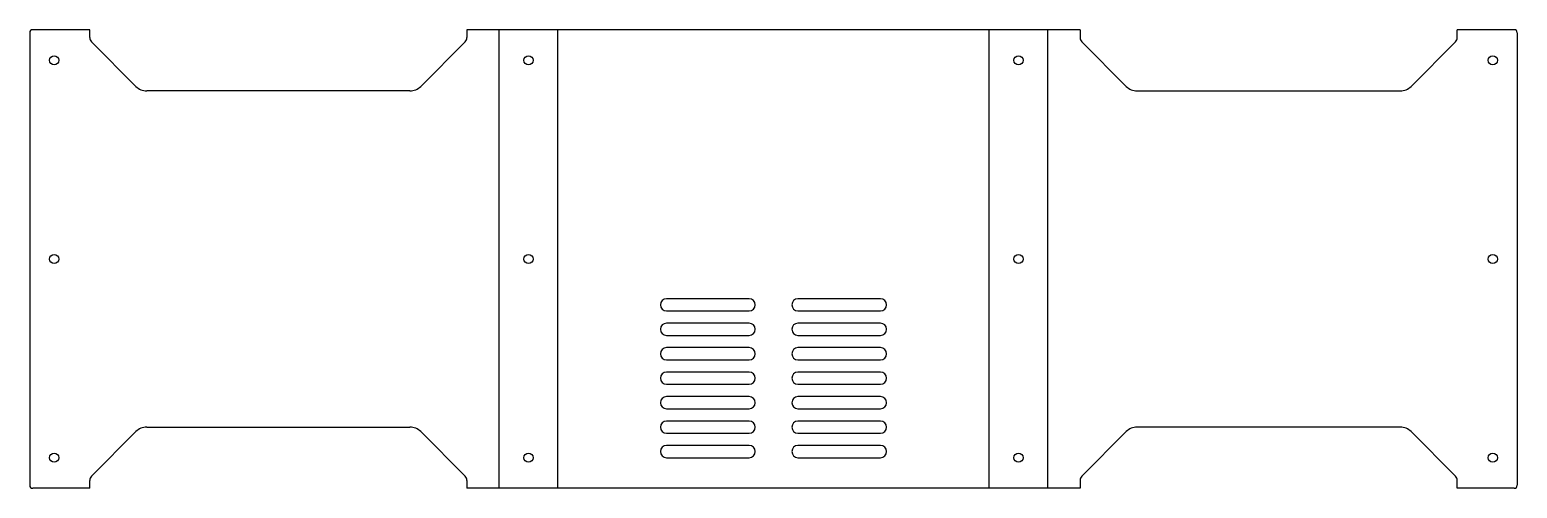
# Model space of a CAD drawing. Extents: x 0 to 487, y 0 to 150.
import ezdxf

# ---------------------------------------------------------------- set-up
doc = ezdxf.new("R2010")
doc.units = 0
doc.header["$MEASUREMENT"] = 0
doc.layers.add('CUT', color=7, linetype='CONTINUOUS')
doc.layers.add('FOLD', color=4, linetype='CONTINUOUS')

msp = doc.modelspace()

# ---------------------------------------------------------------- linework, layer by layer
at = {"layer": 'CUT'}
for p, q in [((0, 149), (0, 1)), ((19.6, 150), (1, 150)), ((19.6, 147.43), (19.6, 150)), ((34.74, 131.46), (20.19, 146.01)), ((142.41, 146.01), (127.86, 131.46)), ((143, 150), (143, 147.43)), ((343.51, 150), (143, 150)), ((343.51, 150), (343.51, 147.43)), ((344.1, 146.01), (358.65, 131.46)), ((451.78, 131.46), (466.33, 146.01)), ((466.91, 147.43), (466.91, 150)), ((485.51, 150), (466.91, 150)), ((486.51, 149), (486.51, 1)), ((124.33, 130), (38.27, 130)), ((362.18, 130), (448.24, 130)), ((235.26, 62), (208.26, 62)), ((278.26, 62), (251.26, 62)), ((208.26, 58), (235.26, 58)), ((235.26, 54), (208.26, 54)), ((251.26, 58), (278.26, 58)), ((278.26, 54), (251.26, 54)), ((208.26, 50), (235.26, 50)), ((251.26, 50), (278.26, 50)), ((235.26, 46), (208.26, 46)), ((278.26, 46), (251.26, 46)), ((208.26, 42), (235.26, 42)), ((251.26, 42), (278.26, 42)), ((235.26, 38), (208.26, 38)), ((278.26, 38), (251.26, 38)), ((208.26, 34), (235.26, 34)), ((235.26, 30), (208.26, 30)), ((251.26, 34), (278.26, 34)), ((278.26, 30), (251.26, 30)), ((208.26, 26), (235.26, 26)), ((251.26, 26), (278.26, 26)), ((38.27, 20), (124.33, 20)), ((235.26, 22), (208.26, 22)), ((278.26, 22), (251.26, 22)), ((448.24, 20), (362.18, 20)), ((20.19, 3.99), (34.74, 18.54)), ((127.86, 18.54), (142.41, 3.99)), ((208.26, 18), (235.26, 18)), ((251.26, 18), (278.26, 18)), ((358.65, 18.54), (344.1, 3.99)), ((466.33, 3.99), (451.78, 18.54)), ((235.26, 14), (208.26, 14)), ((208.26, 10), (235.26, 10)), ((278.26, 14), (251.26, 14)), ((251.26, 10), (278.26, 10)), ((19.6, 0), (1, 0)), ((19.6, 0), (19.6, 2.57)), ((143, 2.57), (143, 0)), ((343.51, 0), (143, 0)), ((343.51, 2.57), (343.51, 0)), ((466.91, 0), (466.91, 2.57)), ((485.51, 0), (466.91, 0))]:
    msp.add_line(p, q, dxfattribs=at)
for centre in [(8, 140), (163.13, 140), (323.39, 140), (478.51, 140), (8, 75), (163.13, 75), (323.39, 75), (478.51, 75), (8, 10), (163.13, 10), (323.39, 10), (478.51, 10)]:
    msp.add_circle(centre, 1.5, dxfattribs=at)
for centre, radius, start, end in [((1, 149), 1, 90, 180), ((21.6, 147.43), 2, 180, 225), ((141, 147.43), 2, 315, 0), ((345.51, 147.43), 2, 180, 225), ((464.91, 147.43), 2, 315, 0), ((485.51, 149), 1, 0, 90), ((38.27, 135), 5, 225, 270), ((124.33, 135), 5, 270, 315), ((362.18, 135), 5, 225, 270), ((448.24, 135), 5, 270, 315), ((208.26, 60), 2, 90, 270), ((235.26, 60), 2, 270, 90), ((251.26, 60), 2, 90, 270), ((278.26, 60), 2, 270, 90), ((208.26, 52), 2, 90, 270), ((235.26, 52), 2, 270, 90), ((251.26, 52), 2, 90, 270), ((278.26, 52), 2, 270, 90), ((208.26, 44), 2, 90, 270), ((235.26, 44), 2, 270, 90), ((251.26, 44), 2, 90, 270), ((278.26, 44), 2, 270, 90), ((208.26, 36), 2, 90, 270), ((235.26, 36), 2, 270, 90), ((251.26, 36), 2, 90, 270), ((278.26, 36), 2, 270, 90), ((208.26, 28), 2, 90, 270), ((235.26, 28), 2, 270, 90), ((251.26, 28), 2, 90, 270), ((278.26, 28), 2, 270, 90), ((38.27, 15), 5, 90, 135), ((124.33, 15), 5, 45, 90), ((208.26, 20), 2, 90, 270), ((235.26, 20), 2, 270, 90), ((251.26, 20), 2, 90, 270), ((278.26, 20), 2, 270, 90), ((362.18, 15), 5, 90, 135), ((448.24, 15), 5, 45, 90), ((208.26, 12), 2, 90, 270), ((235.26, 12), 2, 270, 90), ((251.26, 12), 2, 90, 270), ((278.26, 12), 2, 270, 90), ((1, 1), 1, 180, 270), ((21.6, 2.57), 2, 135, 180), ((141, 2.57), 2, 0, 45), ((345.51, 2.57), 2, 135, 180), ((464.91, 2.57), 2, 0, 45), ((485.51, 1), 1, 270, 0)]:
    msp.add_arc(centre, radius, start, end, dxfattribs=at)
at = {"layer": 'FOLD', "linetype": 'CONTINUOUS'}
for p, q in [((153.49, 0), (153.49, 150)), ((172.76, 0), (172.76, 150)), ((313.75, 0), (313.75, 150)), ((333.02, 0), (333.02, 150))]:
    msp.add_line(p, q, dxfattribs=at)

doc.saveas('drawing.dxf')
